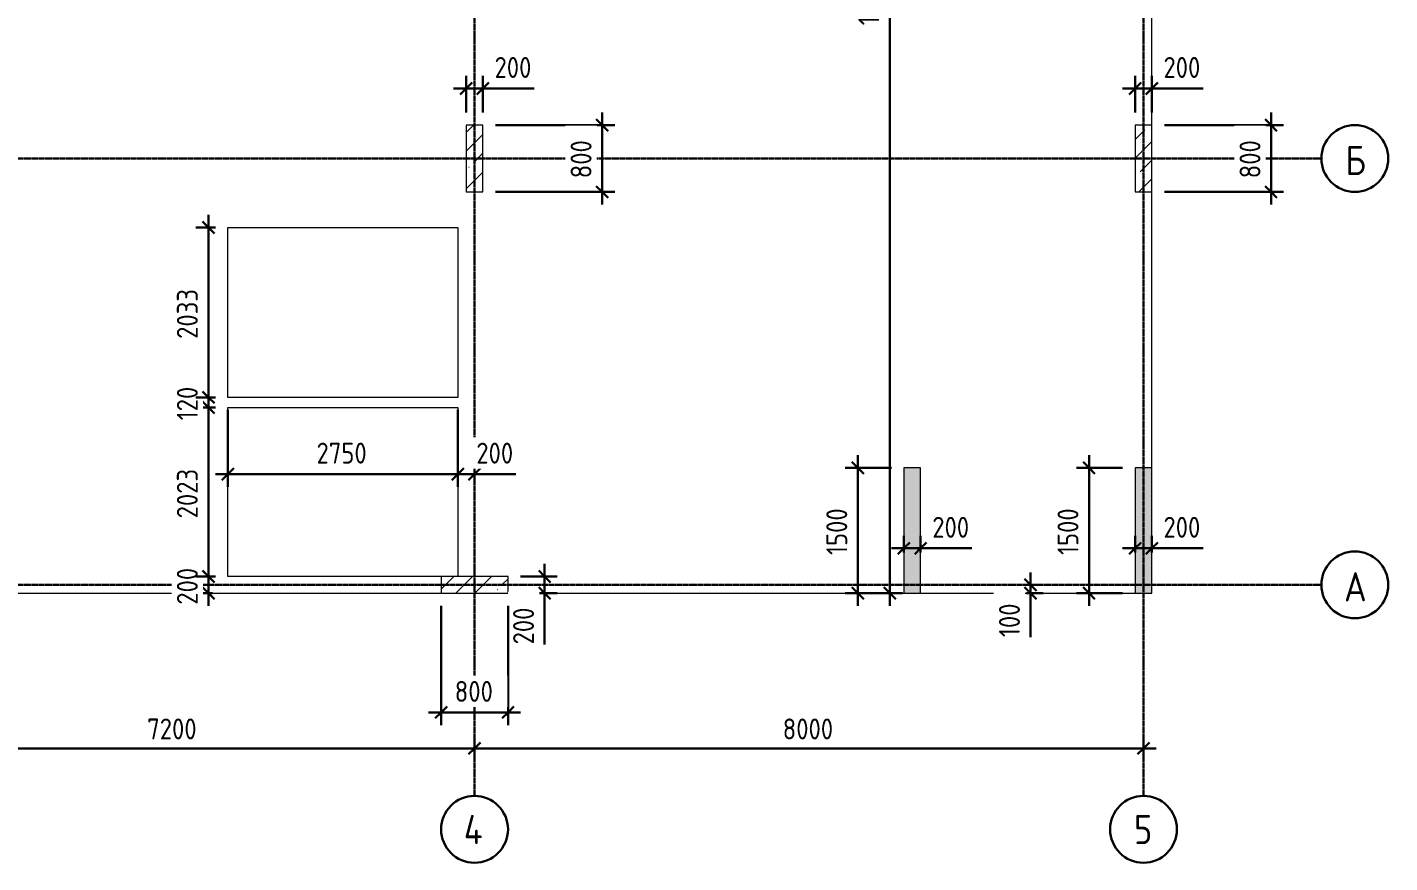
# Model space of a CAD drawing. Header units: millimetres. Extents: x -3720 to 34496, y -3324 to 17085.
# Drawn here: x 16550 to 32845, y -3324 to 6670 of the extents above; entities that cross this region are included whole.
import ezdxf

# ---------------------------------------------------------------- set-up
doc = ezdxf.new("R2010")
doc.units = ezdxf.units.MM
doc.linetypes.add('ADSK_Линия сетки', pattern=[25, 20, -2.5, 0, -2.5])
for name, color, linetype, lineweight in [('A-ANNO-DIMS', 7, 'Continuous', 30), ('A-ANNO-DIMS-100', 7, 'Continuous', 30), ('S-COLS', 7, 'Continuous', 9), ('S-GRID', 7, 'Continuous', 30), ('S-GRID-IDEN', 7, 'Continuous', 30)]:
    doc.layers.add(name, color=color, linetype=linetype, lineweight=lineweight)
doc.layers.add('A-FLOR', color=7, linetype='Continuous', lineweight=13, true_color=0x007f00)
doc.styles.add('GOST Common', font='GOST_Common_SpecSymbol_0.ttf', dxfattribs={"width": 0.9, "height": 350})
doc.styles.add('GOST Common_1', font='GOST_Common_SpecSymbol_0.ttf', dxfattribs={"width": 0.9, "height": 250})
doc.dimstyles.new('0_Колонны_опалубка', dxfattribs={"dimscale": 304.8, "dimtxt": 251.428749, "dimasz": 0.463911, "dimexe": 0.492126, "dimexo": 0.492126, "dimgap": 0.164042, "dimtad": 1, "dimdec": 0, "dimzin": 0, "dimdsep": 46, "dimtxsty": 'GOST Common_1', "dimblk1": 'OBLIQUE', "dimblk2": 'OBLIQUE', "dimsah": 1, "dimcen": 0.09, "dimdle": 0.492126, "dimazin": 0, "dimtfac": 1, "dimtdec": 4, "dimtix": 1, "dimtmove": 1, "dimatfit": 3, "dimfxl": 1, "dimtvp": 1, "dimtfill": 1, "dimtolj": 1, "dimtzin": 0, "dimarcsym": 2})
doc.dimstyles.new('0_Колонны_опалубка_1', dxfattribs={"dimscale": 304.8, "dimtxt": 251.428749, "dimasz": 0.463911, "dimexe": 0.492126, "dimexo": 0.492126, "dimgap": 0.164042, "dimtad": 1, "dimdec": 0, "dimzin": 0, "dimdsep": 46, "dimtxsty": 'GOST Common_1', "dimblk1": 'OBLIQUE', "dimblk2": 'OBLIQUE', "dimsah": 1, "dimcen": 0.09, "dimdle": 0.492126, "dimazin": 0, "dimtfac": 1, "dimtdec": 4, "dimtix": 1, "dimtmove": 0, "dimatfit": 3, "dimfxl": 1, "dimtvp": 1, "dimtfill": 1, "dimtolj": 1, "dimtzin": 0, "dimarcsym": 2})
doc.dimstyles.new('0_Оси', dxfattribs={"dimscale": 304.8, "dimtxt": 251.428749, "dimasz": 0.463911, "dimexe": 0.492126, "dimexo": 0.492126, "dimgap": 0.098425, "dimtad": 1, "dimdec": 0, "dimzin": 0, "dimdsep": 46, "dimtxsty": 'GOST Common_1', "dimblk1": 'OBLIQUE', "dimblk2": 'OBLIQUE', "dimsah": 1, "dimcen": 0.09, "dimdle": 0.492126, "dimazin": 0, "dimtfac": 1, "dimtdec": 4, "dimtix": 1, "dimtmove": 0, "dimatfit": 3, "dimfxl": 1, "dimtvp": 1, "dimtfill": 1, "dimtolj": 1, "dimtzin": 0, "dimarcsym": 2})
pattern_1 = [(45, (0, 0), (-224.5064, 224.5064), []), (45, (224.5, 0), (-224.5064, 224.5064), [396.875, -79.375, 3.353, -76.022])]

# ---------------------------------------------------------------- blocks, each defined once
blk = doc.blocks.new('Ось сетки - Круг_Ø8 мм-2643-Этаж 1_ План размещения вертикальных конструкций')
at = {"layer": 'S-GRID-IDEN'}
for start, end in [(360, 180), (180, 360)]:
    blk.add_arc((0, 0), 4, start, end, dxfattribs=at)
blk = doc.blocks.new('DIMBLOCK7-Этаж 1_ План размещения вертикальных конструкций')
at = {"layer": 'A-ANNO-DIMS-100', "color": 163, "true_color": 0x8080c0}
for p, q in [((22738, 100), (22667, 171)), ((22738, 250), (22738, -250)), ((22450, 100), (22888, 100)), ((22738, 100), (22450, 100)), ((22738, 100), (22808, 29)), ((22450, -100), (22888, -100)), ((22738, -100), (22450, -100)), ((22738, -100), (22667, -29)), ((22738, -239), (22738, 0)), ((22738, -100), (22808, -171)), ((22738, -712), (22738, -239))]:
    blk.add_line(p, q, dxfattribs=at)
at = {"layer": 'A-ANNO-DIMS-100', "color": 0, "insert": (22361, -712), "char_height": 250, "width": 567.63, "attachment_point": 1, "rotation": 90, "line_spacing_factor": 1.022761, "style": 'GOST Common_1', "bg_fill": 3, "box_fill_scale": 1.25, "bg_fill_color": 256, "bg_fill_true_color": 13158600, "bg_fill_transparency": 0}
blk.add_mtext('200', dxfattribs=at)
blk = doc.blocks.new('_Oblique')
at = {"color": 0, "linetype": 'ByBlock', "lineweight": -2}
blk.add_line((-0.5, -0.5), (0.5, 0.5), dxfattribs=at)
blk = doc.blocks.new('DIMBLOCK8-Этаж 1_ План размещения вертикальных конструкций')
at = {"layer": 'A-ANNO-DIMS-100', "color": 163, "true_color": 0x8080c0}
for p, q in [((21500, -250), (21500, -1676)), ((21500, -1526), (21500, -250)), ((22300, -250), (22300, -1676)), ((22300, -1526), (22300, -250)), ((21500, -1526), (21571, -1455)), ((22300, -1526), (22371, -1455)), ((21350, -1526), (22450, -1526)), ((21500, -1526), (21429, -1596)), ((22300, -1526), (22229, -1596))]:
    blk.add_line(p, q, dxfattribs=at)
at = {"layer": 'A-ANNO-DIMS-100', "color": 0, "insert": (21663, -1149), "char_height": 250, "width": 567.63, "attachment_point": 1, "line_spacing_factor": 1.022761, "style": 'GOST Common_1', "bg_fill": 3, "box_fill_scale": 1.25, "bg_fill_color": 256, "bg_fill_true_color": 13158600, "bg_fill_transparency": 0}
blk.add_mtext('800', dxfattribs=at)
blk = doc.blocks.new('DIMBLOCK15-Этаж 1_ План размещения вертикальных конструкций')
at = {"layer": 'A-ANNO-DIMS-100', "color": 163, "true_color": 0x8080c0}
for p, q in [((21800, 5650), (21800, 6088)), ((22000, 5650), (22000, 6088)), ((21650, 5938), (22150, 5938)), ((21800, 5938), (21729, 5867)), ((21800, 5938), (21871, 6008)), ((21800, 5938), (21800, 5650)), ((22139, 5938), (21900, 5938)), ((22000, 5938), (21929, 5867)), ((22000, 5938), (22071, 6008)), ((22000, 5938), (22000, 5650)), ((22612, 5938), (22139, 5938))]:
    blk.add_line(p, q, dxfattribs=at)
at = {"layer": 'A-ANNO-DIMS-100', "color": 0, "insert": (22139, 6314), "char_height": 250, "width": 567.63, "attachment_point": 1, "line_spacing_factor": 1.022761, "style": 'GOST Common_1', "bg_fill": 3, "box_fill_scale": 1.25, "bg_fill_color": 256, "bg_fill_true_color": 13158600, "bg_fill_transparency": 0}
blk.add_mtext('200', dxfattribs=at)
blk = doc.blocks.new('DIMBLOCK16-Этаж 1_ План размещения вертикальных конструкций')
at = {"layer": 'A-ANNO-DIMS-100', "color": 163, "true_color": 0x8080c0}
for p, q in [((23426, 5500), (23355, 5571)), ((23426, 4550), (23426, 5650)), ((22150, 5500), (23576, 5500)), ((23426, 5500), (22150, 5500)), ((23426, 5500), (23496, 5429)), ((23426, 4700), (23355, 4771)), ((22150, 4700), (23576, 4700)), ((23426, 4700), (22150, 4700)), ((23426, 4700), (23496, 4629))]:
    blk.add_line(p, q, dxfattribs=at)
at = {"layer": 'A-ANNO-DIMS-100', "color": 0, "insert": (23049, 4863), "char_height": 250, "width": 567.63, "attachment_point": 1, "rotation": 90, "line_spacing_factor": 1.022761, "style": 'GOST Common_1', "bg_fill": 3, "box_fill_scale": 1.25, "bg_fill_color": 256, "bg_fill_true_color": 13158600, "bg_fill_transparency": 0}
blk.add_mtext('800', dxfattribs=at)
blk = doc.blocks.new('DIMBLOCK17-Этаж 1_ План размещения вертикальных конструкций')
at = {"layer": 'A-ANNO-DIMS-100', "color": 163, "true_color": 0x8080c0}
for p, q in [((29800, 5650), (29800, 6088)), ((30000, 5650), (30000, 6088)), ((29650, 5938), (30150, 5938)), ((29800, 5938), (29729, 5867)), ((29800, 5938), (29871, 6008)), ((29800, 5938), (29800, 5650)), ((30139, 5938), (29900, 5938)), ((30000, 5938), (29929, 5867)), ((30000, 5938), (30071, 6008)), ((30000, 5938), (30000, 5650)), ((30612, 5938), (30139, 5938))]:
    blk.add_line(p, q, dxfattribs=at)
at = {"layer": 'A-ANNO-DIMS-100', "color": 0, "insert": (30139, 6314), "char_height": 250, "width": 567.63, "attachment_point": 1, "line_spacing_factor": 1.022761, "style": 'GOST Common_1', "bg_fill": 3, "box_fill_scale": 1.25, "bg_fill_color": 256, "bg_fill_true_color": 13158600, "bg_fill_transparency": 0}
blk.add_mtext('200', dxfattribs=at)
blk = doc.blocks.new('DIMBLOCK18-Этаж 1_ План размещения вертикальных конструкций')
at = {"layer": 'A-ANNO-DIMS-100', "color": 163, "true_color": 0x8080c0}
for p, q in [((31426, 5500), (31355, 5571)), ((31426, 4550), (31426, 5650)), ((30150, 5500), (31576, 5500)), ((31426, 5500), (30150, 5500)), ((31426, 5500), (31496, 5429)), ((31426, 4700), (31355, 4771)), ((30150, 4700), (31576, 4700)), ((31426, 4700), (30150, 4700)), ((31426, 4700), (31496, 4629))]:
    blk.add_line(p, q, dxfattribs=at)
at = {"layer": 'A-ANNO-DIMS-100', "color": 0, "insert": (31049, 4863), "char_height": 250, "width": 567.63, "attachment_point": 1, "rotation": 90, "line_spacing_factor": 1.022761, "style": 'GOST Common_1', "bg_fill": 3, "box_fill_scale": 1.25, "bg_fill_color": 256, "bg_fill_true_color": 13158600, "bg_fill_transparency": 0}
blk.add_mtext('800', dxfattribs=at)
blk = doc.blocks.new('DIMBLOCK39-Этаж 1_ План размещения вертикальных конструкций')
at = {"layer": 'A-ANNO-DIMS-100', "color": 163, "true_color": 0x8080c0}
for p, q in [((18950, 2093), (18950, 1174)), ((18950, 1324), (18950, 2093)), ((21700, 2093), (21700, 1174)), ((21700, 1324), (21700, 2093)), ((18800, 1324), (21700, 1324)), ((18950, 1324), (18879, 1253)), ((18950, 1324), (19021, 1395)), ((21700, 1324), (21629, 1253)), ((21700, 1324), (21771, 1395))]:
    blk.add_line(p, q, dxfattribs=at)
at = {"layer": 'A-ANNO-DIMS-100', "color": 0, "insert": (20010, 1701), "char_height": 250, "width": 756.84, "attachment_point": 1, "line_spacing_factor": 1.022761, "style": 'GOST Common_1', "bg_fill": 3, "box_fill_scale": 1.25, "bg_fill_color": 256, "bg_fill_true_color": 13158600, "bg_fill_transparency": 0}
blk.add_mtext('2750', dxfattribs=at)
blk = doc.blocks.new('DIMBLOCK40-Этаж 1_ План размещения вертикальных конструкций')
at = {"layer": 'A-ANNO-DIMS-100', "color": 163, "true_color": 0x8080c0}
for p, q in [((21700, 2093), (21700, 1174)), ((21700, 1324), (21700, 2093)), ((21900, 1274), (21900, 1474)), ((21700, 1324), (21629, 1253)), ((21700, 1324), (21771, 1395)), ((21700, 1324), (22050, 1324)), ((21921, 1324), (21800, 1324)), ((21900, 1324), (21829, 1253)), ((21900, 1324), (21971, 1395)), ((21900, 1324), (21900, 1274)), ((22394, 1324), (21921, 1324))]:
    blk.add_line(p, q, dxfattribs=at)
at = {"layer": 'A-ANNO-DIMS-100', "color": 0, "insert": (21921, 1701), "char_height": 250, "width": 567.63, "attachment_point": 1, "line_spacing_factor": 1.022761, "style": 'GOST Common_1', "bg_fill": 3, "box_fill_scale": 1.25, "bg_fill_color": 256, "bg_fill_true_color": 13158600, "bg_fill_transparency": 0}
blk.add_mtext('200', dxfattribs=at)
blk = doc.blocks.new('DIMBLOCK41-Этаж 1_ План размещения вертикальных конструкций')
at = {"layer": 'A-ANNO-DIMS-100', "color": 163, "true_color": 0x8080c0}
for p, q in [((18717, 100), (18646, 171)), ((18800, 100), (18567, 100)), ((18717, -250), (18717, 100)), ((18717, 100), (18788, 29)), ((18717, 100), (18800, 100)), ((18767, -100), (18567, -100)), ((18717, -100), (18646, -29)), ((18717, -100), (18788, -171)), ((18717, -100), (18767, -100))]:
    blk.add_line(p, q, dxfattribs=at)
at = {"layer": 'A-ANNO-DIMS-100', "color": 0, "insert": (18340, -237), "char_height": 250, "width": 567.63, "attachment_point": 1, "rotation": 90, "line_spacing_factor": 1.022761, "style": 'GOST Common_1', "bg_fill": 3, "box_fill_scale": 1.25, "bg_fill_color": 256, "bg_fill_true_color": 13158600, "bg_fill_transparency": 0}
blk.add_mtext('200', dxfattribs=at)
blk = doc.blocks.new('DIMBLOCK42-Этаж 1_ План размещения вертикальных конструкций')
at = {"layer": 'A-ANNO-DIMS-100', "color": 163, "true_color": 0x8080c0}
for p, q in [((18800, 2123), (18567, 2123)), ((18717, 2123), (18646, 2193)), ((18717, 100), (18717, 2123)), ((18717, 2123), (18788, 2052)), ((18717, 2123), (18800, 2123)), ((18717, 100), (18646, 171)), ((18800, 100), (18567, 100)), ((18717, 100), (18788, 29)), ((18717, 100), (18800, 100))]:
    blk.add_line(p, q, dxfattribs=at)
at = {"layer": 'A-ANNO-DIMS-100', "color": 0, "insert": (18340, 796), "char_height": 250, "width": 756.84, "attachment_point": 1, "rotation": 90, "line_spacing_factor": 1.022761, "style": 'GOST Common_1', "bg_fill": 3, "box_fill_scale": 1.25, "bg_fill_color": 256, "bg_fill_true_color": 13158600, "bg_fill_transparency": 0}
blk.add_mtext('2023', dxfattribs=at)
blk = doc.blocks.new('DIMBLOCK43-Этаж 1_ План размещения вертикальных конструкций')
at = {"layer": 'A-ANNO-DIMS-100', "color": 163, "true_color": 0x8080c0}
for p, q in [((18717, 2243), (18646, 2313)), ((18800, 2243), (18567, 2243)), ((18800, 2123), (18567, 2123)), ((18717, 2123), (18646, 2193)), ((18717, 2123), (18717, 2243)), ((18717, 2243), (18788, 2172)), ((18717, 2243), (18800, 2243)), ((18717, 2123), (18788, 2052)), ((18717, 2123), (18800, 2123))]:
    blk.add_line(p, q, dxfattribs=at)
at = {"layer": 'A-ANNO-DIMS-100', "color": 0, "insert": (18340, 1969), "char_height": 250, "width": 511.38, "attachment_point": 1, "rotation": 90, "line_spacing_factor": 1.022761, "style": 'GOST Common_1', "bg_fill": 3, "box_fill_scale": 1.25, "bg_fill_color": 256, "bg_fill_true_color": 13158600, "bg_fill_transparency": 0}
blk.add_mtext('120', dxfattribs=at)
blk = doc.blocks.new('DIMBLOCK44-Этаж 1_ План размещения вертикальных конструкций')
at = {"layer": 'A-ANNO-DIMS-100', "color": 163, "true_color": 0x8080c0}
for p, q in [((18717, 2243), (18717, 4425)), ((18800, 4275), (18567, 4275)), ((18717, 4275), (18646, 4346)), ((18717, 4275), (18788, 4204)), ((18717, 4275), (18800, 4275)), ((18717, 2243), (18646, 2313)), ((18800, 2243), (18567, 2243)), ((18717, 2243), (18788, 2172)), ((18717, 2243), (18800, 2243))]:
    blk.add_line(p, q, dxfattribs=at)
at = {"layer": 'A-ANNO-DIMS-100', "color": 0, "insert": (18340, 2943), "char_height": 250, "width": 756.84, "attachment_point": 1, "rotation": 90, "line_spacing_factor": 1.022761, "style": 'GOST Common_1', "bg_fill": 3, "box_fill_scale": 1.25, "bg_fill_color": 256, "bg_fill_true_color": 13158600, "bg_fill_transparency": 0}
blk.add_mtext('2033', dxfattribs=at)
blk = doc.blocks.new('DIMBLOCK47-Этаж 1_ План размещения вертикальных конструкций')
at = {"layer": 'A-ANNO-DIMS-100', "color": 150, "true_color": 0x0080ff}
for p, q in [((14700, -1955), (14629, -2026)), ((14700, -2005), (14700, -1805)), ((14700, -1955), (14771, -1884)), ((14700, -1955), (21900, -1955)), ((14700, -1955), (14700, -2005)), ((21900, -1955), (21829, -2026)), ((21900, -2005), (21900, -1805)), ((21900, -1955), (21971, -1884)), ((21900, -1955), (21900, -2005))]:
    blk.add_line(p, q, dxfattribs=at)
at = {"layer": 'A-ANNO-DIMS-100', "color": 0, "insert": (17985, -1598), "char_height": 250, "width": 756.84, "attachment_point": 1, "line_spacing_factor": 1.022761, "style": 'GOST Common_1', "bg_fill": 3, "box_fill_scale": 1.25, "bg_fill_color": 256, "bg_fill_true_color": 13158600, "bg_fill_transparency": 0}
blk.add_mtext('7200', dxfattribs=at)
blk = doc.blocks.new('DIMBLOCK48-Этаж 1_ План размещения вертикальных конструкций')
at = {"layer": 'A-ANNO-DIMS-100', "color": 150, "true_color": 0x0080ff}
for p, q in [((21900, -1955), (21829, -2026)), ((21900, -2005), (21900, -1805)), ((21900, -1955), (21971, -1884)), ((21900, -1955), (30050, -1955)), ((21900, -1955), (21900, -2005)), ((29900, -1955), (29829, -2026)), ((29900, -2005), (29900, -1805)), ((29900, -1955), (29971, -1884)), ((29900, -1955), (29900, -2005))]:
    blk.add_line(p, q, dxfattribs=at)
at = {"layer": 'A-ANNO-DIMS-100', "color": 0, "insert": (25585, -1598), "char_height": 250, "width": 756.84, "attachment_point": 1, "line_spacing_factor": 1.022761, "style": 'GOST Common_1', "bg_fill": 3, "box_fill_scale": 1.25, "bg_fill_color": 256, "bg_fill_true_color": 13158600, "bg_fill_transparency": 0}
blk.add_mtext('8000', dxfattribs=at)
blk = doc.blocks.new('DIMBLOCK53-Этаж 1_ План размещения вертикальных конструкций')
at = {"layer": 'A-ANNO-DIMS-100', "color": 163, "true_color": 0x8080c0}
for p, q in [((28549, 0), (28478, 71)), ((28549, 150), (28549, -250)), ((28549, -100), (28478, -29)), ((28499, 0), (28699, 0)), ((28549, 0), (28499, 0)), ((28499, -100), (28699, -100)), ((28549, -100), (28499, -100)), ((28549, 0), (28620, -71)), ((28549, -198), (28549, -50)), ((28549, -100), (28620, -171)), ((28549, -624), (28549, -198))]:
    blk.add_line(p, q, dxfattribs=at)
at = {"layer": 'A-ANNO-DIMS-100', "color": 0, "insert": (28172, -624), "char_height": 250, "width": 511.38, "attachment_point": 1, "rotation": 90, "line_spacing_factor": 1.022761, "style": 'GOST Common_1', "bg_fill": 3, "box_fill_scale": 1.25, "bg_fill_color": 256, "bg_fill_true_color": 13158600, "bg_fill_transparency": 0}
blk.add_mtext('100', dxfattribs=at)
blk = doc.blocks.new('DIMBLOCK56-Этаж 1_ План размещения вертикальных конструкций')
at = {"layer": 'A-ANNO-DIMS-100', "color": 163, "true_color": 0x8080c0}
for p, q in [((26867, 14400), (26867, -250)), ((26867, 14250), (26796, 14321)), ((26817, 14250), (27017, 14250)), ((26867, 14250), (26817, 14250)), ((26867, 14250), (26938, 14179)), ((26867, -100), (26796, -29)), ((26817, -100), (27017, -100)), ((26867, -100), (26817, -100)), ((26867, -100), (26938, -171))]:
    blk.add_line(p, q, dxfattribs=at)
at = {"layer": 'A-ANNO-DIMS-100', "color": 0, "insert": (26490, 6694), "char_height": 250, "width": 915.37, "attachment_point": 1, "rotation": 90, "line_spacing_factor": 1.022761, "style": 'GOST Common_1', "bg_fill": 3, "box_fill_scale": 1.25, "bg_fill_color": 256, "bg_fill_true_color": 13158600, "bg_fill_transparency": 0}
blk.add_mtext('14350', dxfattribs=at)
blk = doc.blocks.new('DIMBLOCK59-Этаж 1_ План размещения вертикальных конструкций')
at = {"layer": 'A-ANNO-DIMS-100', "color": 163, "true_color": 0x8080c0}
for p, q in [((29800, 388), (29800, 588)), ((29800, 438), (29871, 508)), ((30000, 388), (30000, 588)), ((30000, 438), (30071, 508)), ((29650, 438), (30150, 438)), ((29800, 438), (29729, 367)), ((29800, 438), (29800, 388)), ((30139, 438), (29900, 438)), ((30000, 438), (29929, 367)), ((30000, 438), (30000, 388)), ((30612, 438), (30139, 438))]:
    blk.add_line(p, q, dxfattribs=at)
at = {"layer": 'A-ANNO-DIMS-100', "color": 0, "insert": (30139, 814), "char_height": 250, "width": 567.63, "attachment_point": 1, "line_spacing_factor": 1.022761, "style": 'GOST Common_1', "bg_fill": 3, "box_fill_scale": 1.25, "bg_fill_color": 256, "bg_fill_true_color": 13158600, "bg_fill_transparency": 0}
blk.add_mtext('200', dxfattribs=at)
blk = doc.blocks.new('DIMBLOCK60-Этаж 1_ План размещения вертикальных конструкций')
at = {"layer": 'A-ANNO-DIMS-100', "color": 163, "true_color": 0x8080c0}
for p, q in [((29249, 1400), (29178, 1471)), ((29249, -250), (29249, 1550)), ((29650, 1400), (29099, 1400)), ((29249, 1400), (29320, 1329)), ((29249, 1400), (29650, 1400)), ((29650, -100), (29099, -100)), ((29249, -100), (29178, -29)), ((29249, -100), (29320, -171)), ((29249, -100), (29650, -100))]:
    blk.add_line(p, q, dxfattribs=at)
at = {"layer": 'A-ANNO-DIMS-100', "color": 0, "insert": (28872, 358), "char_height": 250, "width": 700.59, "attachment_point": 1, "rotation": 90, "line_spacing_factor": 1.022761, "style": 'GOST Common_1', "bg_fill": 3, "box_fill_scale": 1.25, "bg_fill_color": 256, "bg_fill_true_color": 13158600, "bg_fill_transparency": 0}
blk.add_mtext('1500', dxfattribs=at)
blk = doc.blocks.new('DIMBLOCK61-Этаж 1_ План размещения вертикальных конструкций')
at = {"layer": 'A-ANNO-DIMS-100', "color": 163, "true_color": 0x8080c0}
for p, q in [((27035, 388), (27035, 588)), ((27035, 438), (27106, 508)), ((27235, 388), (27235, 588)), ((27235, 438), (27306, 508)), ((26885, 438), (27385, 438)), ((27035, 438), (26964, 367)), ((27035, 438), (27035, 388)), ((27374, 438), (27135, 438)), ((27235, 438), (27164, 367)), ((27235, 438), (27235, 388)), ((27847, 438), (27374, 438))]:
    blk.add_line(p, q, dxfattribs=at)
at = {"layer": 'A-ANNO-DIMS-100', "color": 0, "insert": (27374, 814), "char_height": 250, "width": 567.63, "attachment_point": 1, "line_spacing_factor": 1.022761, "style": 'GOST Common_1', "bg_fill": 3, "box_fill_scale": 1.25, "bg_fill_color": 256, "bg_fill_true_color": 13158600, "bg_fill_transparency": 0}
blk.add_mtext('200', dxfattribs=at)
blk = doc.blocks.new('DIMBLOCK62-Этаж 1_ План размещения вертикальных конструкций')
at = {"layer": 'A-ANNO-DIMS-100', "color": 163, "true_color": 0x8080c0}
for p, q in [((26484, 1400), (26413, 1471)), ((26484, -250), (26484, 1550)), ((26885, 1400), (26334, 1400)), ((26484, 1400), (26555, 1329)), ((26484, 1400), (26885, 1400)), ((26885, -100), (26334, -100)), ((26484, -100), (26413, -29)), ((26484, -100), (26555, -171)), ((26484, -100), (26885, -100))]:
    blk.add_line(p, q, dxfattribs=at)
at = {"layer": 'A-ANNO-DIMS-100', "color": 0, "insert": (26107, 358), "char_height": 250, "width": 700.59, "attachment_point": 1, "rotation": 90, "line_spacing_factor": 1.022761, "style": 'GOST Common_1', "bg_fill": 3, "box_fill_scale": 1.25, "bg_fill_color": 256, "bg_fill_true_color": 13158600, "bg_fill_transparency": 0}
blk.add_mtext('1500', dxfattribs=at)

msp = doc.modelspace()

# ---------------------------------------------------------------- hatches: boundary and pattern name
at = {"layer": 'S-COLS'}
h = msp.add_hatch(dxfattribs=at)
h.set_pattern_fill('FP_1', color=256, style=0, pattern_type=2)
h.set_pattern_definition(pattern_1)
h.paths.add_polyline_path([(22000, 4700), (22000, 5500), (21800, 5500), (21800, 4700)])
h = msp.add_hatch(dxfattribs=at)
h.set_pattern_fill('FP_1', color=256, style=0, pattern_type=2)
h.set_pattern_definition(pattern_1)
h.paths.add_polyline_path([(30000, 4700), (30000, 5500), (29800, 5500), (29800, 4700)])
at = {"layer": 'S-COLS', "true_color": 0xff0000}
for points in [[(27235, -100), (27235, 1400), (27035, 1400), (27035, -100)], [(30000, -100), (30000, 1400), (29800, 1400), (29800, -100)]]:
    msp.add_hatch(color=1, dxfattribs=at).paths.add_polyline_path(points)
at = {"layer": 'S-COLS'}
h = msp.add_hatch(dxfattribs=at)
h.set_pattern_fill('FP_1', color=256, style=0, pattern_type=2)
h.set_pattern_definition(pattern_1)
h.paths.add_polyline_path([(22300, -100), (22300, 100), (21500, 100), (21500, -100)])

# ---------------------------------------------------------------- linework, layer by layer
at = {"layer": 'A-FLOR'}
for p, q in [((30000, 5500), (30000, 8450)), ((30000, 1400), (30000, 4700)), ((18950, 4275), (21700, 4275)), ((18950, 2242.5), (18950, 4275)), ((21700, 4275), (21700, 2242.5)), ((21700, 2242.5), (18950, 2242.5)), ((18950, 100), (18950, 2122.5)), ((18950, 2122.5), (21700, 2122.5)), ((21700, 2122.5), (21700, 100)), ((21500, 100), (18950, 100)), ((15400, -100), (21500, -100)), ((22300, -100), (27035, -100)), ((27235, -100), (29800, -100))]:
    msp.add_line(p, q, dxfattribs=at)
at = {"layer": 'S-COLS'}
for p, q in [((22000, 5500), (21800, 5500)), ((21800, 5500), (21800, 4700)), ((22000, 4700), (22000, 5500)), ((30000, 5500), (29800, 5500)), ((29800, 5500), (29800, 4700)), ((30000, 4700), (30000, 5500)), ((21800, 4700), (22000, 4700)), ((29800, 4700), (30000, 4700)), ((21500, 100), (21500, -100)), ((22300, 100), (21500, 100)), ((22300, -100), (22300, 100)), ((21500, -100), (22300, -100))]:
    msp.add_line(p, q, dxfattribs=at)
at = {"layer": 'S-COLS', "color": 1, "true_color": 0xff0000}
for p, q in [((27235, 1400), (27035, 1400)), ((27035, 1400), (27035, -100)), ((27235, -100), (27235, 1400)), ((30000, 1400), (29800, 1400)), ((29800, 1400), (29800, -100)), ((30000, -100), (30000, 1400)), ((27035, -100), (27235, -100)), ((29800, -100), (30000, -100))]:
    msp.add_line(p, q, dxfattribs=at)
at = {"layer": 'S-GRID', "color": 150, "linetype": 'ADSK_Линия сетки', "true_color": 0x0080ff}
for p, q in [((21900, -2523.6), (21900, 16266.7)), ((29900, -2523.6), (29900, 16266.7)), ((-2091.2, 5100), (32027.3, 5100)), ((-2091.2, 0), (32027.3, 0))]:
    msp.add_line(p, q, dxfattribs=at)

# ---------------------------------------------------------------- block references
at = {"layer": 'S-GRID-IDEN', "xscale": 99.99999999999993, "yscale": 99.99999999999993, "zscale": 99.99999999999993, "rotation": 269.9999999999994}
for p in [(32427.3, 5100), (32427.3, 0)]:
    msp.add_blockref('Ось сетки - Круг_Ø8 мм-2643-Этаж 1_ План размещения вертикальных конструкций', p, dxfattribs=at)
at = {"layer": 'S-GRID-IDEN', "xscale": 99.99999999999993, "yscale": 99.99999999999993, "zscale": 99.99999999999993}
for p in [(21900, -2923.6), (29900, -2923.6)]:
    msp.add_blockref('Ось сетки - Круг_Ø8 мм-2643-Этаж 1_ План размещения вертикальных конструкций', p, dxfattribs=at)

# ---------------------------------------------------------------- texts
at = {"layer": 'S-GRID-IDEN', "char_height": 350, "attachment_point": 1, "style": 'GOST Common'}
for s, insert, width in [('\\fGOST Common|b0|i0|c204|p34|;\\W.9;Б', (32313.9, 5252.6), 310.253), ('\\fGOST Common|b0|i0|c204|p34|;\\W.9;А', (32299.1, 152.6), 346.329), ('\\fGOST Common|b0|i0|c204|p34|;\\W.9;4', (21771.4, -2751.1), 310.253), ('\\fGOST Common|b0|i0|c204|p34|;\\W.9;5', (29786.2, -2751.1), 274.177)]:
    msp.add_mtext(s, dxfattribs=dict(at, insert=insert, width=width))

# ---------------------------------------------------------------- next in the draw order: dimensions: what is measured, and where the dimension line sits
at = {"layer": 'A-ANNO-DIMS', "color": 163, "true_color": 0x8080c0}
for base, p1, p2, override, picture, middle in [((26866.9, -100), (26966.9, 14250), (26966.9, -100), {"dimpost": '<>', "dimfxl": 14350}, 'DIMBLOCK56-Этаж 1_ План размещения вертикальных конструкций', (26691.9, 7075)), ((18716.9, 100), (18616.9, -100), (18950, 100), {"dimpost": '<>', "dimfxl": 388.524135}, 'DIMBLOCK41-Этаж 1_ План размещения вертикальных конструкций', (18541.9, 0))]:
    dim = msp.add_linear_dim(base=base, p1=p1, p2=p2, angle=90, dimstyle='0_Колонны_опалубка_1', override=override, dxfattribs=at)
    dim.commit()
    dim.dimension.update_dxf_attribs({"geometry": picture, "text_midpoint": middle})
for base, p1, p2, picture, middle in [((22000, 5937.7), (21800, 5500), (22000, 5500), 'DIMBLOCK15-Этаж 1_ План размещения вертикальных конструкций', (22423.3, 6147.8)), ((30000, 5937.7), (29800, 5500), (30000, 5500), 'DIMBLOCK17-Этаж 1_ План размещения вертикальных конструкций', (30423.3, 6147.8)), ((30000, 437.7), (29800, 537.7), (30000, 537.7), 'DIMBLOCK59-Этаж 1_ План размещения вертикальных конструкций', (30423.3, 647.8))]:
    dim = msp.add_linear_dim(base=base, p1=p1, p2=p2, dimstyle='0_Колонны_опалубка', override={"dimpost": '<>', "dimfxl": 200}, dxfattribs=at)
    dim.commit()
    dim.dimension.update_dxf_attribs({"geometry": picture, "text_midpoint": middle, "dimtype": 160})
dim = msp.add_linear_dim(base=(21700, 1323.8), p1=(18950, 2242.5), p2=(21700, 2242.5), dimstyle='0_Колонны_опалубка_1', override={"dimpost": '<>', "dimfxl": 2750}, dxfattribs=at)
dim.commit()
dim.dimension.update_dxf_attribs({"geometry": 'DIMBLOCK39-Этаж 1_ План размещения вертикальных конструкций', "text_midpoint": (20325, 1498.8)})
for base, p1, p2, override, picture, middle in [((22737.7, -100), (22300, 100), (22300, -100), {"dimpost": '<>', "dimfxl": 200}, 'DIMBLOCK7-Этаж 1_ План размещения вертикальных конструкций', (22527.7, -428.7)), ((28548.9, -100), (28648.8, 0), (28648.8, -100), {"dimpost": '<>', "dimfxl": 100}, 'DIMBLOCK53-Этаж 1_ План размещения вертикальных конструкций', (28338.8, -368.1))]:
    dim = msp.add_linear_dim(base=base, p1=p1, p2=p2, angle=90, dimstyle='0_Колонны_опалубка', override=override, dxfattribs=at)
    dim.commit()
    dim.dimension.update_dxf_attribs({"geometry": picture, "text_midpoint": middle, "dimtype": 160, "text_rotation": 90})

# ---------------------------------------------------------------- next in the draw order: dimensions: what is measured, and where the dimension line sits
for base, p1, p2, override, picture, middle in [((23425.8, 5500), (22000, 4700), (22000, 5500), {"dimpost": '<>', "dimfxl": 800}, 'DIMBLOCK16-Этаж 1_ План размещения вертикальных конструкций', (23250.8, 5100)), ((31425.8, 5500), (30000, 4700), (30000, 5500), {"dimpost": '<>', "dimfxl": 800}, 'DIMBLOCK18-Этаж 1_ План размещения вертикальных конструкций', (31250.8, 5100)), ((18716.8918141, 2122.5), (18950, 100), (18950, 2122.5), {"dimpost": '<>', "dimfxl": 2022.5}, 'DIMBLOCK42-Этаж 1_ План размещения вертикальных конструкций', (18541.8918141, 1111.25)), ((29248.9, 1400), (29800, -100), (29800, 1400), {"dimpost": '<>', "dimfxl": 1500}, 'DIMBLOCK60-Этаж 1_ План размещения вертикальных конструкций', (29073.9, 650))]:
    dim = msp.add_linear_dim(base=base, p1=p1, p2=p2, angle=90, dimstyle='0_Колонны_опалубка_1', override=override, dxfattribs=at)
    dim.commit()
    dim.dimension.update_dxf_attribs({"geometry": picture, "text_midpoint": middle})
for base, p1, p2, override, picture, middle in [((21900, 1323.8), (21700, 2242.5), (21900, 1423.8), {"dimpost": '<>', "dimfxl": 842.758485}, 'DIMBLOCK40-Этаж 1_ План размещения вертикальных конструкций', (22204.4, 1533.9)), ((27235, 437.7), (27035, 537.7), (27235, 537.7), {"dimpost": '<>', "dimfxl": 200}, 'DIMBLOCK61-Этаж 1_ План размещения вертикальных конструкций', (27658.3, 647.8))]:
    dim = msp.add_linear_dim(base=base, p1=p1, p2=p2, dimstyle='0_Колонны_опалубка', override=override, dxfattribs=at)
    dim.commit()
    dim.dimension.update_dxf_attribs({"geometry": picture, "text_midpoint": middle, "dimtype": 160})
dim = msp.add_linear_dim(base=(22300, -1525.8), p1=(21500, -100), p2=(22300, -100), dimstyle='0_Колонны_опалубка_1', override={"dimpost": '<>', "dimfxl": 800}, dxfattribs=at)
dim.commit()
dim.dimension.update_dxf_attribs({"geometry": 'DIMBLOCK8-Этаж 1_ План размещения вертикальных конструкций', "text_midpoint": (21900, -1350.8)})

# ---------------------------------------------------------------- next in the draw order: dimensions: what is measured, and where the dimension line sits
for base, p1, p2, override, picture, middle in [((18716.9, 2242.5), (18950, 2122.5), (18950, 2242.5), {"dimpost": '<>', "dimfxl": 120}, 'DIMBLOCK43-Этаж 1_ План размещения вертикальных конструкций', (18541.9, 2182.5)), ((26483.9, 1400), (27035, -100), (27035, 1400), {"dimpost": '<>', "dimfxl": 1500}, 'DIMBLOCK62-Этаж 1_ План размещения вертикальных конструкций', (26308.9, 650))]:
    dim = msp.add_linear_dim(base=base, p1=p1, p2=p2, angle=90, dimstyle='0_Колонны_опалубка_1', override=override, dxfattribs=at)
    dim.commit()
    dim.dimension.update_dxf_attribs({"geometry": picture, "text_midpoint": middle})
at = {"layer": 'A-ANNO-DIMS', "color": 150, "true_color": 0x0080ff}
dim = msp.add_linear_dim(base=(21900, -1954.9), p1=(14700, -1854.9), p2=(21900, -1854.9), dimstyle='0_Оси', override={"dimpost": '<>', "dimfxl": 7200}, dxfattribs=at)
dim.commit()
dim.dimension.update_dxf_attribs({"geometry": 'DIMBLOCK47-Этаж 1_ План размещения вертикальных конструкций', "text_midpoint": (18300, -1799.9)})

# ---------------------------------------------------------------- next in the draw order: dimensions: what is measured, and where the dimension line sits
at = {"layer": 'A-ANNO-DIMS', "color": 163, "true_color": 0x8080c0}
dim = msp.add_linear_dim(base=(18716.8918141, 4275), p1=(18950, 2242.5), p2=(18950, 4275), angle=90, dimstyle='0_Колонны_опалубка_1', override={"dimpost": '<>', "dimfxl": 2032.5}, dxfattribs=at)
dim.commit()
dim.dimension.update_dxf_attribs({"geometry": 'DIMBLOCK44-Этаж 1_ План размещения вертикальных конструкций', "text_midpoint": (18541.8918141, 3258.75)})
at = {"layer": 'A-ANNO-DIMS', "color": 150, "true_color": 0x0080ff}
dim = msp.add_linear_dim(base=(29900, -1954.9), p1=(21900, -1854.9), p2=(29900, -1854.9), dimstyle='0_Оси', override={"dimpost": '<>', "dimfxl": 8000}, dxfattribs=at)
dim.commit()
dim.dimension.update_dxf_attribs({"geometry": 'DIMBLOCK48-Этаж 1_ План размещения вертикальных конструкций', "text_midpoint": (25900, -1799.9)})

doc.saveas('drawing.dxf')
